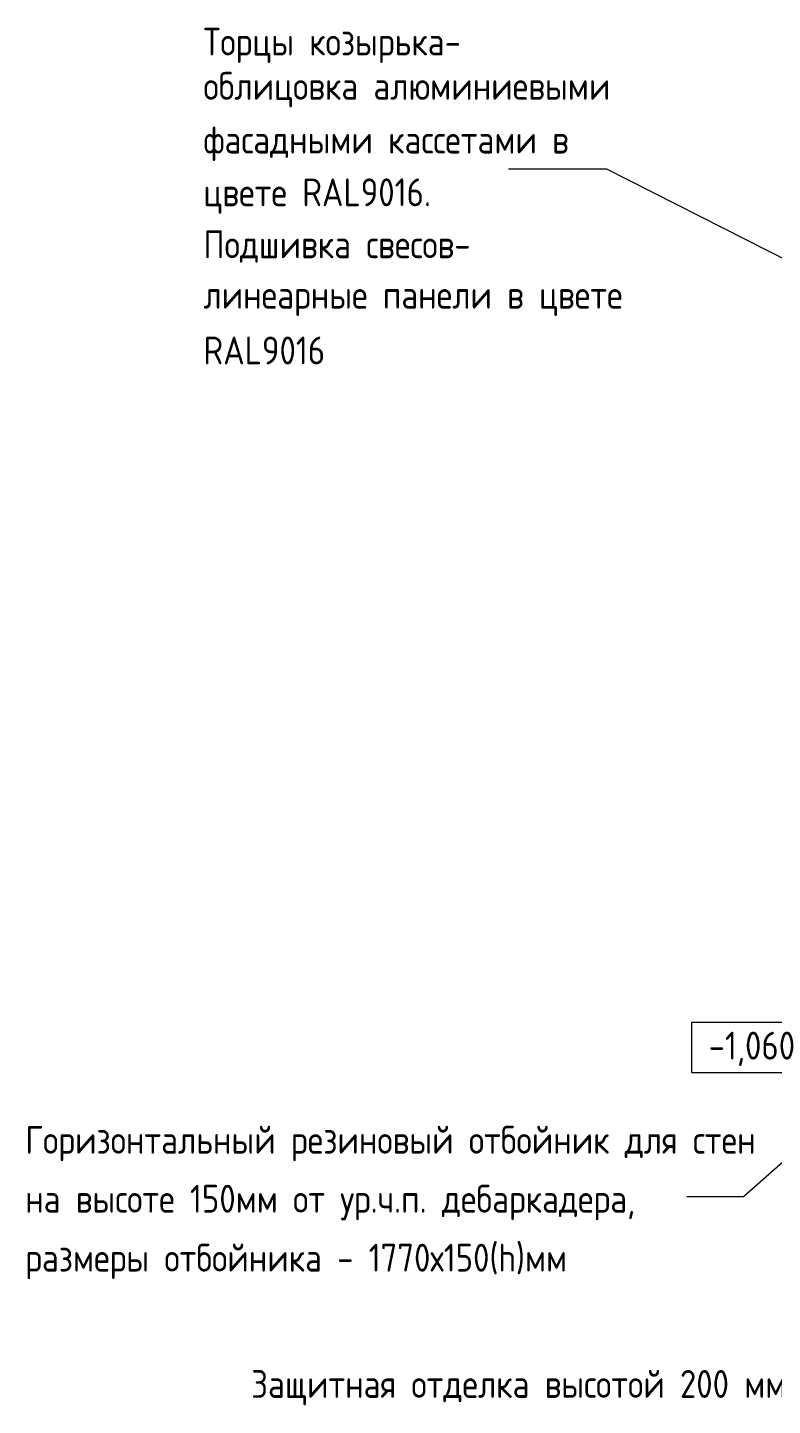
# Model space of a CAD drawing. Header units: millimetres. Extents: x 504091 to 2165846, y 135022 to 442887.
# Drawn here: x 885376 to 890728, y 311335 to 321231 of the extents above; entities that cross this region are included whole.
import ezdxf

# ---------------------------------------------------------------- set-up
doc = ezdxf.new("R2010")
doc.units = ezdxf.units.MM
doc.layers.add('PDF _PDF _Геометрия', color=7, linetype='Continuous')
doc.layers.add('PDF _Текст', color=7, linetype='Continuous')
doc.styles.add('GOST Common_6', font='GOST_Common.ttf', dxfattribs={"width": 0.9, "height": 200})

msp = doc.modelspace()

# ---------------------------------------------------------------- linework, layer by layer
at = {"layer": 'PDF _PDF _Геометрия', "lineweight": 9}
for points in [[(892856.8427, 318529.927), (889537.4239, 320214.5042), (888832.5994, 320214.5042)], [(893373.2206, 315347.0072), (890520.4441, 312832.8392), (890114.1139, 312832.8392)]]:
    msp.add_lwpolyline(points, dxfattribs=at)
at = {"layer": 'PDF _PDF _Геометрия', "lineweight": 18}
msp.add_lwpolyline([(891434.687, 314517.4164), (891087.6133, 314085.6906), (890427.3268, 314085.6906)], dxfattribs=at)
msp.add_lwpolyline([(890147.4523, 314085.6906), (890147.4523, 313725.499), (891087.6133, 313725.499), (891087.6133, 314085.6906)], close=True, dxfattribs=at)

# ---------------------------------------------------------------- texts
at = {"layer": 'PDF _Текст', "char_height": 200, "attachment_point": 4, "style": 'GOST Common_6'}
for s, insert in [('Торцы козырька-', (886640.0645, 321103.262)), ('облицовка алюминиевыми', (886640.0645, 320784.8526)), ('фасадными кассетами в', (886640.0645, 320399.6725)), ('цвете RAL9016.', (886640.0645, 320020.6375)), ('Подшивка свесов-', (886640.0645, 319658.3936)), ('линеарные панели в цвете', (886640.0645, 319285.1726)), ('RAL9016', (886640.0645, 318911.9519)), ('-1,060', (890270.2354, 313896.0495)), ('Горизонтальный резиновый отбойник для стен', (885359.6225, 313215.8824)), ('на высоте 150мм от ур.ч.п. дебаркадера,', (885359.6225, 312792.6045)), ('размеры отбойника - 1770х150(h)мм', (885359.6225, 312369.3267)), ('Защитная отделка высотой 200 мм керамогранитной плиткой', (886983.3081, 311462.4752))]:
    msp.add_mtext(s, dxfattribs=dict(at, insert=insert))

doc.saveas('drawing.dxf')
